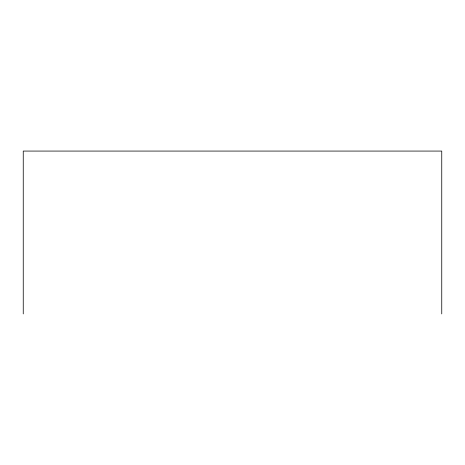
<?xml version="1.0" encoding="UTF-8"?>
<svg xmlns="http://www.w3.org/2000/svg" width="465" height="465" viewBox="0 0 465 465"><rect width="100%" height="100%" fill="white"/><g stroke="black" fill="none" stroke-linecap="round" stroke-linejoin="round"><path stroke-width="0.7" d="M441.75 313.927L441.75 151.073L23.25 151.073L23.25 313.927"/></g></svg>
